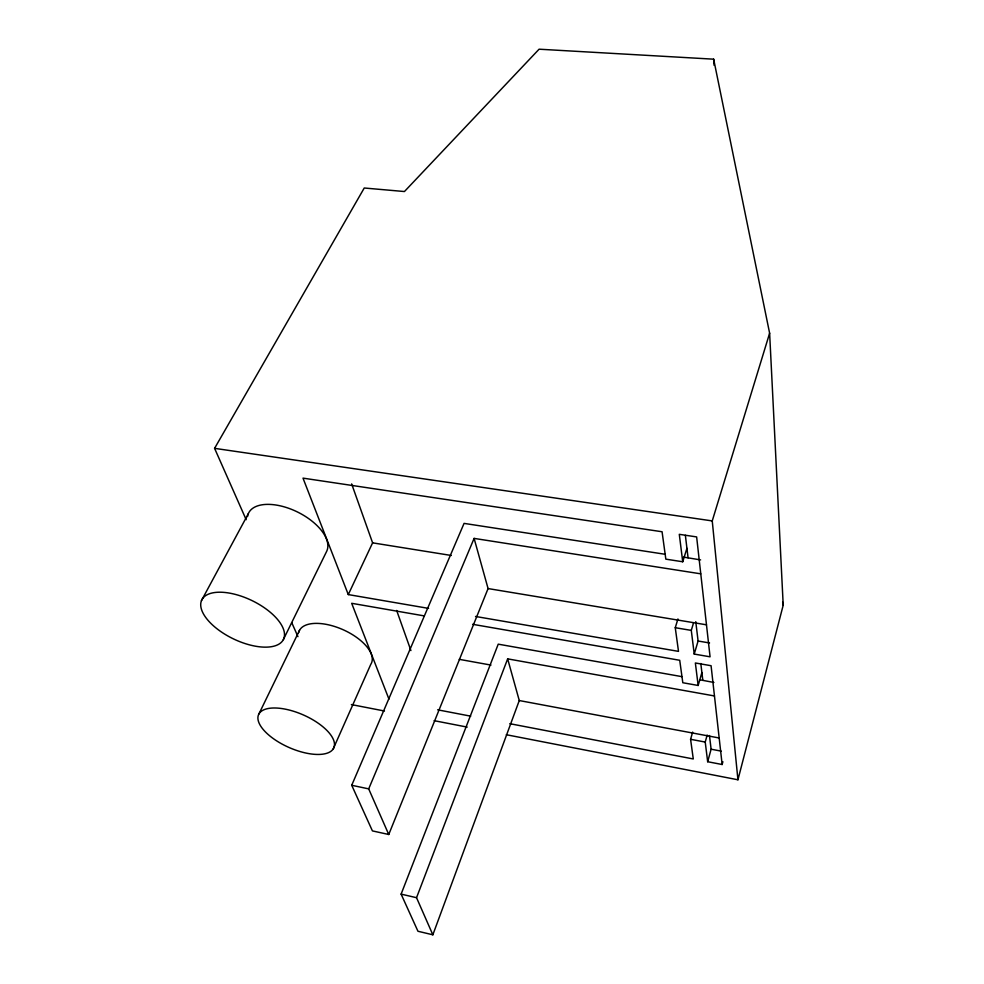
<?xml version="1.0" encoding="UTF-8"?>
<svg xmlns="http://www.w3.org/2000/svg" width="984" height="984" viewBox="0 0 984 984"><rect width="100%" height="100%" fill="white"/><g stroke="black" fill="none" stroke-linecap="round" stroke-linejoin="round"><path stroke-width="1.48" d="M506.305 734.716L737.939 779.783L783.215 605.172L769.623 333.195L713.658 59.175L539.084 49.2L404.436 191.536L364.252 188.005L214.586 448.347L246.172 519.687M707.176 735.048L705.221 742.059L707.668 761.727L722.145 764.506L722.896 761.714M707.668 761.727L711.112 749.205L709.464 735.515M509.81 723.683L693.277 758.959L690.584 739.304L692.638 732.096M472.615 624.299L679.723 660.276L682.81 682.736L698.16 685.467L701.887 672.552M428.569 608.383L348.287 594.582L302.998 478.126L662.072 531.754L665.836 559.158L682.724 561.766L679.292 534.324L696.635 536.92L710.067 656.808L694.237 654.077L698.099 641.027L695.762 621.691M694.237 654.077L691.285 630.387L693.474 623.081M737.939 779.783L712.244 520.917L769.623 333.195M475.53 616.464L678.505 651.371L675.258 627.706L677.951 618.948M682.724 561.766L686.943 548.334M681.764 676.611L498.236 644.163L401.115 894.124L417.954 931.258L432.849 934.8L519.269 700.546L507.658 658.862L714.458 695.959M432.849 934.8L416.539 897.703L507.658 658.862M665.369 554.312L464.067 523.39L351.719 785.281L372.419 830.902L388.754 834.494L488.076 588.567L474.103 538.396L700.768 573.832M388.754 834.494L368.692 788.873L474.103 538.396M333.182 748.972A41.107 17.773 23.8 0 0 286.393 709.378A41.107 17.773 23.8 0 0 269.062 735.294A41.107 17.773 23.8 0 0 333.182 748.972L370.784 664.348A39.544 18.942 24 0 0 342.641 629.514A39.544 18.942 24 0 0 298.656 632.626M348.287 594.582L372.604 542.848L351.645 483.907M258.866 714.076L299.517 630.301M283.355 639.612A45.375 21.291 25.7 0 0 230.773 593.352A45.375 21.291 25.7 0 0 213.7 626.045A45.375 21.291 25.7 0 0 283.355 639.612L326.516 551.643A43.48 22.521 26.2 0 0 294.573 510.634A43.48 22.521 26.2 0 0 247.513 516.588M201.462 600.597L248.312 513.709M214.586 448.347L712.244 520.917M683.536 557.104L700.608 559.908M372.604 542.848L451.275 555.468M488.076 588.567L706.487 624.815M675.258 627.706L691.285 630.387M698.099 641.027L709.55 642.958M424.239 615.898L351.682 603.303L388.951 699.132M699.821 679.796L713.88 682.453M459.257 659.341L490.979 665.086M519.269 700.546L719.169 737.988M690.584 739.304L705.221 742.059M711.112 749.205L721.186 751.124M437.634 709.808L470.709 716.168M351.386 704.569L384.473 711.014M434.116 720.669L467.203 727.102M351.719 785.281L368.692 788.873M401.115 894.124L416.539 897.703M291.756 622.651L297.955 636.673M396.65 610.449L410.918 650.584M782.661 602.147L783.215 605.172M698.16 685.467L695.356 662.982L711.075 665.713L722.145 764.506M685.368 535.296L688.074 557.805M700.805 663.524L702.822 680.338M713.658 59.175L714.101 65.301"/></g></svg>
